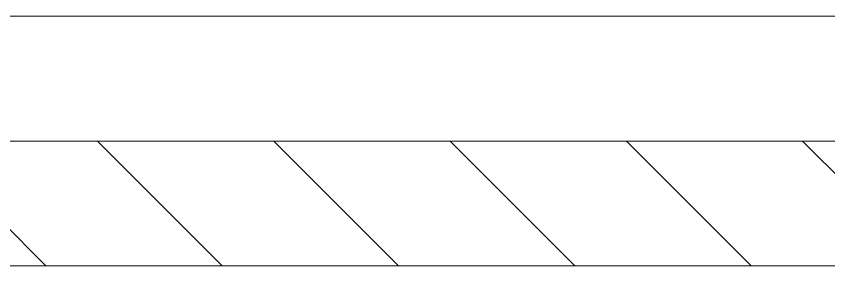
# Model space of a CAD drawing. Header units: millimetres. Extents: x -68946 to 690821, y -552984 to 293768.
# Drawn here: x 133329 to 134633, y -218781 to -218381 of the extents above; entities that cross this region are included whole.
import ezdxf

# ---------------------------------------------------------------- set-up
doc = ezdxf.new("R2010")
doc.units = ezdxf.units.MM
doc.linetypes.add('ADSK_Линия сетки', pattern=[2500, 2000, -250, 0, -250])
for name, color, linetype, lineweight in [('A-FLOR-____-OTLN', 250, 'Continuous', 9), ('A-WALL-____-MCUT', 250, 'Continuous', 13), ('A-WALL-____-PATT', 250, 'Continuous', 13), ('S-GRID-____-OTLN', 250, 'Continuous', 9)]:
    doc.layers.add(name, color=color, linetype=linetype, lineweight=lineweight)

msp = doc.modelspace()

# ---------------------------------------------------------------- hatches: boundary and pattern name
at = {"layer": 'A-WALL-____-PATT', "lineweight": 15}
h = msp.add_hatch(dxfattribs=at)
h.set_pattern_fill('FP_1', color=256, style=0, pattern_type=2)
h.set_pattern_definition([(135, (28052.9, -258555.93), (-141.42136, -141.42136), [])])
h.paths.add_polyline_path([(136682.5216, -218780.9056), (136752.9057, -218780.9056), (136752.9057, -218580.9056), (133302.9057, -218580.9056), (133302.9057, -218780.9056), (136533.1229, -218780.9056)])
h.paths.add_polyline_path([(127507.9057, -218780.9056), (127507.9057, -218580.9056), (127502.9057, -218580.9056), (127502.9057, -218780.9056)])
h.paths.add_polyline_path([(106609.355, -218780.9056), (109602.9057, -218780.9056), (109602.9057, -218580.9056), (106052.9057, -218580.9056), (106052.9057, -218780.9056), (106442.8826, -218780.9056)])

# ---------------------------------------------------------------- linework, layer by layer
at = {"layer": 'A-FLOR-____-OTLN', "lineweight": 5}
msp.add_line((136752.9057, -218380.9056), (133302.9057, -218380.9056), dxfattribs=at)
at = {"layer": 'A-WALL-____-MCUT', "color": 7, "lineweight": 15}
for p, q in [((136752.9057, -218580.9056), (133302.9057, -218580.9056)), ((133302.9057, -218780.9056), (136752.9057, -218780.9056))]:
    msp.add_line(p, q, dxfattribs=at)
at = {"layer": 'S-GRID-____-OTLN', "linetype": 'ADSK_Линия сетки'}
msp.add_line((93236.8325, -218580.9286), (184510.8783, -218580.9286), dxfattribs=at)

doc.saveas('drawing.dxf')
